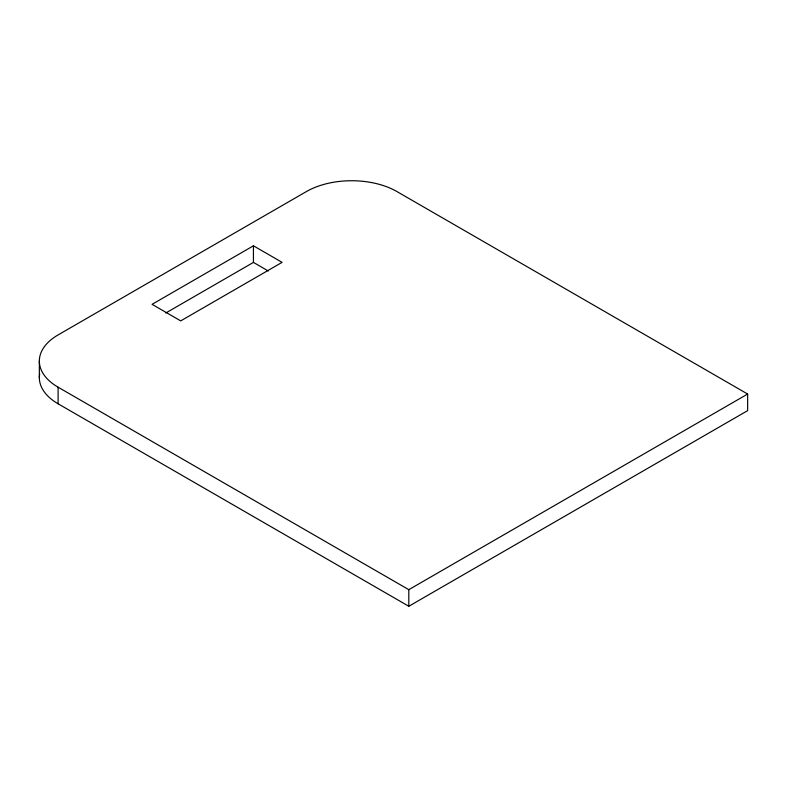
<?xml version="1.0" encoding="UTF-8"?>
<svg xmlns="http://www.w3.org/2000/svg" width="787" height="787" viewBox="0 0 787 787"><rect width="100%" height="100%" fill="white"/><g stroke="black" fill="none" stroke-linecap="round" stroke-linejoin="round"><path stroke-width="1.18" d="M253.434 245.81L152.068 304.333L180.715 320.88L282.09 262.356L253.434 245.81L253.434 262.405L165.791 313.01M747.65 394.041L396.943 191.566A64.022 36.959 0 0 0 306.399 191.566L58.1 334.918A64.022 36.959 0 0 0 58.1 387.194L408.807 589.67L747.65 394.041L747.65 410.637L408.807 606.265L58.1 403.79A64.022 36.959 0 0 1 39.655 374.022M253.434 262.405L268.288 270.984M408.807 589.67L408.807 606.265M58.1 387.194L58.1 403.79M39.35 361.056L39.35 377.652"/></g></svg>
